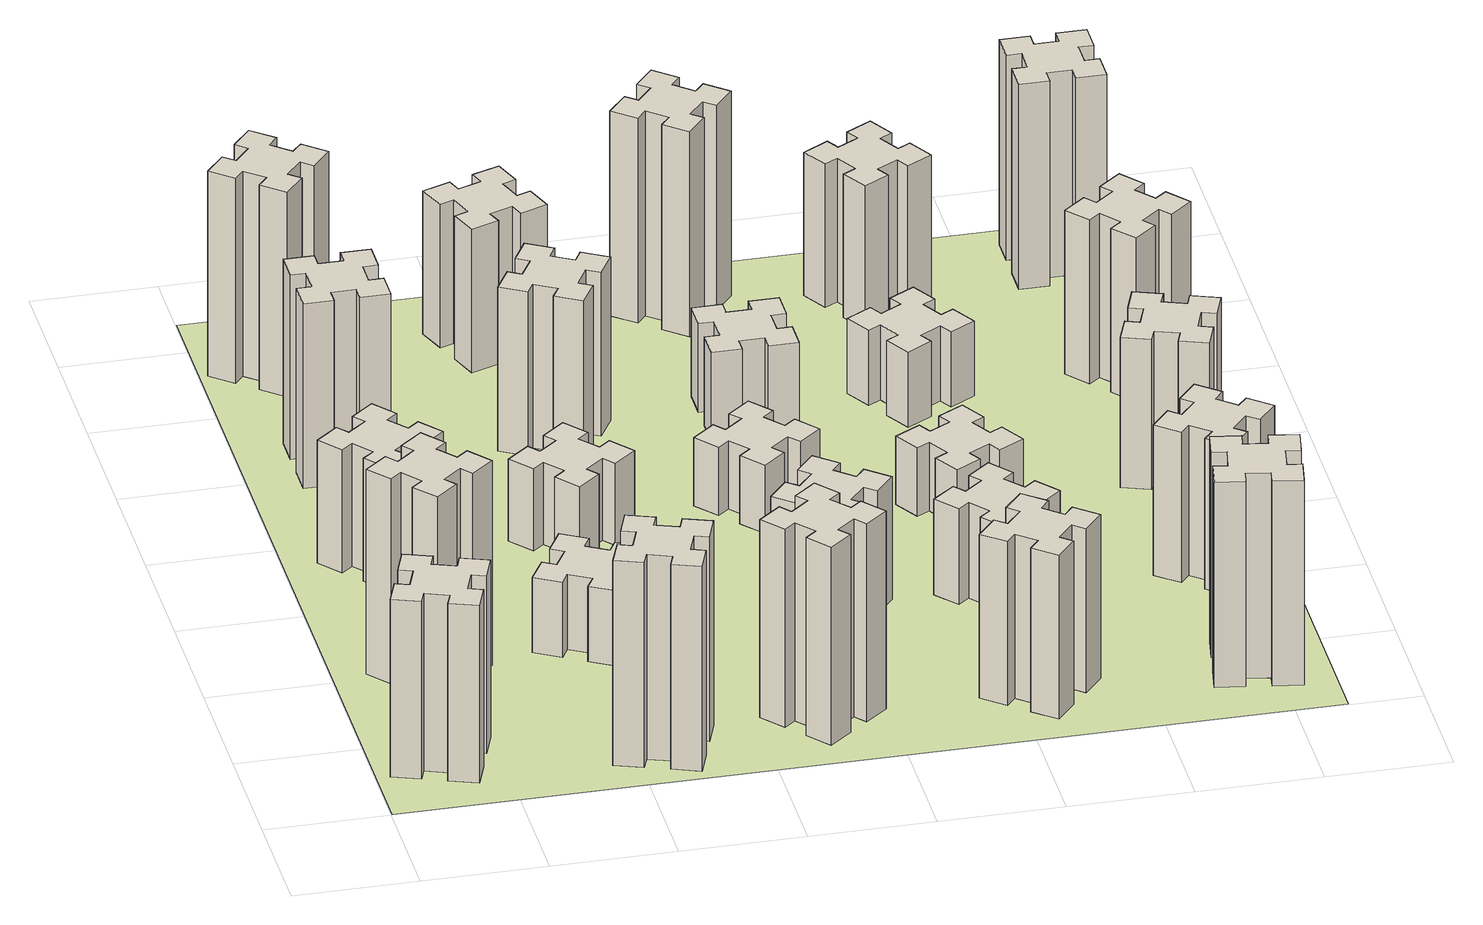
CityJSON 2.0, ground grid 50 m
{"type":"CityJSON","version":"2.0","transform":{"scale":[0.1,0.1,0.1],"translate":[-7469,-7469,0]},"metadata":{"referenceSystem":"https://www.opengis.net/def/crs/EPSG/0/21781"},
"CityObjects":{
"building1":{"type":"Building","attributes":{"class":"1000","function":"1000","usage":"1000","yearOfConstruction":2016,"roofType":"1000","measuredHeight":78,"storeysAboveGround":30,"storeysBelowGround":0},"geometry":[{"type":"Solid","lod":"1","boundaries":[[[[0,1,2,3,4,5,6,7,8,9,10,11,12,13,14,15,16,17,18,19]],[[17,16,20,21]],[[16,15,22,20]],[[15,14,23,22]],[[14,13,24,23]],[[13,12,25,24]],[[12,11,26,25]],[[11,10,27,26]],[[10,9,28,27]],[[9,8,29,28]],[[8,7,30,29]],[[7,6,31,30]],[[6,5,32,31]],[[5,4,33,32]],[[4,3,34,33]],[[3,2,35,34]],[[2,1,36,35]],[[1,0,37,36]],[[0,19,38,37]],[[19,18,39,38]],[[18,17,21,39]],[[24,25,26,27,28,29,30,31,32,33,34,35,36,37,38,39,21,20,22,23]]]]}]},
"building2":{"type":"Building","attributes":{"class":"1000","function":"1000","usage":"1000","yearOfConstruction":2016,"roofType":"1000","measuredHeight":90,"storeysAboveGround":30,"storeysBelowGround":0},"geometry":[{"type":"Solid","lod":"1","boundaries":[[[[40,41,42,43,44,45,46,47,48,49,50,51,52,53,54,55,56,57,58,59]],[[57,56,60,61]],[[56,55,62,60]],[[55,54,63,62]],[[54,53,64,63]],[[53,52,65,64]],[[52,51,66,65]],[[51,50,67,66]],[[50,49,68,67]],[[49,48,69,68]],[[48,47,70,69]],[[47,46,71,70]],[[46,45,72,71]],[[45,44,73,72]],[[44,43,74,73]],[[43,42,75,74]],[[42,41,76,75]],[[41,40,77,76]],[[40,59,78,77]],[[59,58,79,78]],[[58,57,61,79]],[[64,65,66,67,68,69,70,71,72,73,74,75,76,77,78,79,61,60,62,63]]]]}]},
"building3":{"type":"Building","attributes":{"class":"1000","function":"1000","usage":"1000","yearOfConstruction":2016,"roofType":"1000","measuredHeight":54,"storeysAboveGround":30,"storeysBelowGround":0},"geometry":[{"type":"Solid","lod":"1","boundaries":[[[[80,81,82,83,84,85,86,87,88,89,90,91,92,93,94,95,96,97,98,99]],[[97,96,100,101]],[[96,95,102,100]],[[95,94,103,102]],[[94,93,104,103]],[[93,92,105,104]],[[92,91,106,105]],[[91,90,107,106]],[[90,89,108,107]],[[89,88,109,108]],[[88,87,110,109]],[[87,86,111,110]],[[86,85,112,111]],[[85,84,113,112]],[[84,83,114,113]],[[83,82,115,114]],[[82,81,116,115]],[[81,80,117,116]],[[80,99,118,117]],[[99,98,119,118]],[[98,97,101,119]],[[104,105,106,107,108,109,110,111,112,113,114,115,116,117,118,119,101,100,102,103]]]]}]},
"building4":{"type":"Building","attributes":{"class":"1000","function":"1000","usage":"1000","yearOfConstruction":2016,"roofType":"1000","measuredHeight":81,"storeysAboveGround":30,"storeysBelowGround":0},"geometry":[{"type":"Solid","lod":"1","boundaries":[[[[120,121,122,123,124,125,126,127,128,129,130,131,132,133,134,135,136,137,138,139]],[[137,136,140,141]],[[136,135,142,140]],[[135,134,143,142]],[[134,133,144,143]],[[133,132,145,144]],[[132,131,146,145]],[[131,130,147,146]],[[130,129,148,147]],[[129,128,149,148]],[[128,127,150,149]],[[127,126,151,150]],[[126,125,152,151]],[[125,124,153,152]],[[124,123,154,153]],[[123,122,155,154]],[[122,121,156,155]],[[121,120,157,156]],[[120,139,158,157]],[[139,138,159,158]],[[138,137,141,159]],[[144,145,146,147,148,149,150,151,152,153,154,155,156,157,158,159,141,140,142,143]]]]}]},
"building5":{"type":"Building","attributes":{"class":"1000","function":"1000","usage":"1000","yearOfConstruction":2016,"roofType":"1000","measuredHeight":90,"storeysAboveGround":30,"storeysBelowGround":0},"geometry":[{"type":"Solid","lod":"1","boundaries":[[[[160,161,162,163,164,165,166,167,168,169,170,171,172,173,174,175,176,177,178,179]],[[177,176,180,181]],[[176,175,182,180]],[[175,174,183,182]],[[174,173,184,183]],[[173,172,185,184]],[[172,171,186,185]],[[171,170,187,186]],[[170,169,188,187]],[[169,168,189,188]],[[168,167,190,189]],[[167,166,191,190]],[[166,165,192,191]],[[165,164,193,192]],[[164,163,194,193]],[[163,162,195,194]],[[162,161,196,195]],[[161,160,197,196]],[[160,179,198,197]],[[179,178,199,198]],[[178,177,181,199]],[[184,185,186,187,188,189,190,191,192,193,194,195,196,197,198,199,181,180,182,183]]]]}]},
"building6":{"type":"Building","attributes":{"class":"1000","function":"1000","usage":"1000","yearOfConstruction":2016,"roofType":"1000","measuredHeight":90,"storeysAboveGround":30,"storeysBelowGround":0},"geometry":[{"type":"Solid","lod":"1","boundaries":[[[[200,201,202,203,204,205,206,207,208,209,210,211,212,213,214,215,216,217,218,219]],[[217,216,220,221]],[[216,215,222,220]],[[215,214,223,222]],[[214,213,224,223]],[[213,212,225,224]],[[212,211,226,225]],[[211,210,227,226]],[[210,209,228,227]],[[209,208,229,228]],[[208,207,230,229]],[[207,206,231,230]],[[206,205,232,231]],[[205,204,233,232]],[[204,203,234,233]],[[203,202,235,234]],[[202,201,236,235]],[[201,200,237,236]],[[200,219,238,237]],[[219,218,239,238]],[[218,217,221,239]],[[224,225,226,227,228,229,230,231,232,233,234,235,236,237,238,239,221,220,222,223]]]]}]},
"building7":{"type":"Building","attributes":{"class":"1000","function":"1000","usage":"1000","yearOfConstruction":2016,"roofType":"1000","measuredHeight":33,"storeysAboveGround":30,"storeysBelowGround":0},"geometry":[{"type":"Solid","lod":"1","boundaries":[[[[240,241,242,243,244,245,246,247,248,249,250,251,252,253,254,255,256,257,258,259]],[[257,256,260,261]],[[256,255,262,260]],[[255,254,263,262]],[[254,253,264,263]],[[253,252,265,264]],[[252,251,266,265]],[[251,250,267,266]],[[250,249,268,267]],[[249,248,269,268]],[[248,247,270,269]],[[247,246,271,270]],[[246,245,272,271]],[[245,244,273,272]],[[244,243,274,273]],[[243,242,275,274]],[[242,241,276,275]],[[241,240,277,276]],[[240,259,278,277]],[[259,258,279,278]],[[258,257,261,279]],[[264,265,266,267,268,269,270,271,272,273,274,275,276,277,278,279,261,260,262,263]]]]}]},
"building8":{"type":"Building","attributes":{"class":"1000","function":"1000","usage":"1000","yearOfConstruction":2016,"roofType":"1000","measuredHeight":36,"storeysAboveGround":30,"storeysBelowGround":0},"geometry":[{"type":"Solid","lod":"1","boundaries":[[[[280,281,282,283,284,285,286,287,288,289,290,291,292,293,294,295,296,297,298,299]],[[297,296,300,301]],[[296,295,302,300]],[[295,294,303,302]],[[294,293,304,303]],[[293,292,305,304]],[[292,291,306,305]],[[291,290,307,306]],[[290,289,308,307]],[[289,288,309,308]],[[288,287,310,309]],[[287,286,311,310]],[[286,285,312,311]],[[285,284,313,312]],[[284,283,314,313]],[[283,282,315,314]],[[282,281,316,315]],[[281,280,317,316]],[[280,299,318,317]],[[299,298,319,318]],[[298,297,301,319]],[[304,305,306,307,308,309,310,311,312,313,314,315,316,317,318,319,301,300,302,303]]]]}]},
"building9":{"type":"Building","attributes":{"class":"1000","function":"1000","usage":"1000","yearOfConstruction":2016,"roofType":"1000","measuredHeight":87,"storeysAboveGround":30,"storeysBelowGround":0},"geometry":[{"type":"Solid","lod":"1","boundaries":[[[[320,321,322,323,324,325,326,327,328,329,330,331,332,333,334,335,336,337,338,339]],[[337,336,340,341]],[[336,335,342,340]],[[335,334,343,342]],[[334,333,344,343]],[[333,332,345,344]],[[332,331,346,345]],[[331,330,347,346]],[[330,329,348,347]],[[329,328,349,348]],[[328,327,350,349]],[[327,326,351,350]],[[326,325,352,351]],[[325,324,353,352]],[[324,323,354,353]],[[323,322,355,354]],[[322,321,356,355]],[[321,320,357,356]],[[320,339,358,357]],[[339,338,359,358]],[[338,337,341,359]],[[344,345,346,347,348,349,350,351,352,353,354,355,356,357,358,359,341,340,342,343]]]]}]},
"building10":{"type":"Building","attributes":{"class":"1000","function":"1000","usage":"1000","yearOfConstruction":2016,"roofType":"1000","measuredHeight":72,"storeysAboveGround":30,"storeysBelowGround":0},"geometry":[{"type":"Solid","lod":"1","boundaries":[[[[360,361,362,363,364,365,366,367,368,369,370,371,372,373,374,375,376,377,378,379]],[[377,376,380,381]],[[376,375,382,380]],[[375,374,383,382]],[[374,373,384,383]],[[373,372,385,384]],[[372,371,386,385]],[[371,370,387,386]],[[370,369,388,387]],[[369,368,389,388]],[[368,367,390,389]],[[367,366,391,390]],[[366,365,392,391]],[[365,364,393,392]],[[364,363,394,393]],[[363,362,395,394]],[[362,361,396,395]],[[361,360,397,396]],[[360,379,398,397]],[[379,378,399,398]],[[378,377,381,399]],[[384,385,386,387,388,389,390,391,392,393,394,395,396,397,398,399,381,380,382,383]]]]}]},
"building11":{"type":"Building","attributes":{"class":"1000","function":"1000","usage":"1000","yearOfConstruction":2016,"roofType":"1000","measuredHeight":63,"storeysAboveGround":30,"storeysBelowGround":0},"geometry":[{"type":"Solid","lod":"1","boundaries":[[[[400,401,402,403,404,405,406,407,408,409,410,411,412,413,414,415,416,417,418,419]],[[417,416,420,421]],[[416,415,422,420]],[[415,414,423,422]],[[414,413,424,423]],[[413,412,425,424]],[[412,411,426,425]],[[411,410,427,426]],[[410,409,428,427]],[[409,408,429,428]],[[408,407,430,429]],[[407,406,431,430]],[[406,405,432,431]],[[405,404,433,432]],[[404,403,434,433]],[[403,402,435,434]],[[402,401,436,435]],[[401,400,437,436]],[[400,419,438,437]],[[419,418,439,438]],[[418,417,421,439]],[[424,425,426,427,428,429,430,431,432,433,434,435,436,437,438,439,421,420,422,423]]]]}]},
"building12":{"type":"Building","attributes":{"class":"1000","function":"1000","usage":"1000","yearOfConstruction":2016,"roofType":"1000","measuredHeight":54,"storeysAboveGround":30,"storeysBelowGround":0},"geometry":[{"type":"Solid","lod":"1","boundaries":[[[[440,441,442,443,444,445,446,447,448,449,450,451,452,453,454,455,456,457,458,459]],[[457,456,460,461]],[[456,455,462,460]],[[455,454,463,462]],[[454,453,464,463]],[[453,452,465,464]],[[452,451,466,465]],[[451,450,467,466]],[[450,449,468,467]],[[449,448,469,468]],[[448,447,470,469]],[[447,446,471,470]],[[446,445,472,471]],[[445,444,473,472]],[[444,443,474,473]],[[443,442,475,474]],[[442,441,476,475]],[[441,440,477,476]],[[440,459,478,477]],[[459,458,479,478]],[[458,457,461,479]],[[464,465,466,467,468,469,470,471,472,473,474,475,476,477,478,479,461,460,462,463]]]]}]},
"building13":{"type":"Building","attributes":{"class":"1000","function":"1000","usage":"1000","yearOfConstruction":2016,"roofType":"1000","measuredHeight":30,"storeysAboveGround":30,"storeysBelowGround":0},"geometry":[{"type":"Solid","lod":"1","boundaries":[[[[480,481,482,483,484,485,486,487,488,489,490,491,492,493,494,495,496,497,498,499]],[[497,496,500,501]],[[496,495,502,500]],[[495,494,503,502]],[[494,493,504,503]],[[493,492,505,504]],[[492,491,506,505]],[[491,490,507,506]],[[490,489,508,507]],[[489,488,509,508]],[[488,487,510,509]],[[487,486,511,510]],[[486,485,512,511]],[[485,484,513,512]],[[484,483,514,513]],[[483,482,515,514]],[[482,481,516,515]],[[481,480,517,516]],[[480,499,518,517]],[[499,498,519,518]],[[498,497,501,519]],[[504,505,506,507,508,509,510,511,512,513,514,515,516,517,518,519,501,500,502,503]]]]}]},
"building14":{"type":"Building","attributes":{"class":"1000","function":"1000","usage":"1000","yearOfConstruction":2016,"roofType":"1000","measuredHeight":72,"storeysAboveGround":30,"storeysBelowGround":0},"geometry":[{"type":"Solid","lod":"1","boundaries":[[[[520,521,522,523,524,525,526,527,528,529,530,531,532,533,534,535,536,537,538,539]],[[537,536,540,541]],[[536,535,542,540]],[[535,534,543,542]],[[534,533,544,543]],[[533,532,545,544]],[[532,531,546,545]],[[531,530,547,546]],[[530,529,548,547]],[[529,528,549,548]],[[528,527,550,549]],[[527,526,551,550]],[[526,525,552,551]],[[525,524,553,552]],[[524,523,554,553]],[[523,522,555,554]],[[522,521,556,555]],[[521,520,557,556]],[[520,539,558,557]],[[539,538,559,558]],[[538,537,541,559]],[[544,545,546,547,548,549,550,551,552,553,554,555,556,557,558,559,541,540,542,543]]]]}]},
"building15":{"type":"Building","attributes":{"class":"1000","function":"1000","usage":"1000","yearOfConstruction":2016,"roofType":"1000","measuredHeight":39,"storeysAboveGround":30,"storeysBelowGround":0},"geometry":[{"type":"Solid","lod":"1","boundaries":[[[[560,561,562,563,564,565,566,567,568,569,570,571,572,573,574,575,576,577,578,579]],[[577,576,580,581]],[[576,575,582,580]],[[575,574,583,582]],[[574,573,584,583]],[[573,572,585,584]],[[572,571,586,585]],[[571,570,587,586]],[[570,569,588,587]],[[569,568,589,588]],[[568,567,590,589]],[[567,566,591,590]],[[566,565,592,591]],[[565,564,593,592]],[[564,563,594,593]],[[563,562,595,594]],[[562,561,596,595]],[[561,560,597,596]],[[560,579,598,597]],[[579,578,599,598]],[[578,577,581,599]],[[584,585,586,587,588,589,590,591,592,593,594,595,596,597,598,599,581,580,582,583]]]]}]},
"building16":{"type":"Building","attributes":{"class":"1000","function":"1000","usage":"1000","yearOfConstruction":2016,"roofType":"1000","measuredHeight":90,"storeysAboveGround":30,"storeysBelowGround":0},"geometry":[{"type":"Solid","lod":"1","boundaries":[[[[600,601,602,603,604,605,606,607,608,609,610,611,612,613,614,615,616,617,618,619]],[[617,616,620,621]],[[616,615,622,620]],[[615,614,623,622]],[[614,613,624,623]],[[613,612,625,624]],[[612,611,626,625]],[[611,610,627,626]],[[610,609,628,627]],[[609,608,629,628]],[[608,607,630,629]],[[607,606,631,630]],[[606,605,632,631]],[[605,604,633,632]],[[604,603,634,633]],[[603,602,635,634]],[[602,601,636,635]],[[601,600,637,636]],[[600,619,638,637]],[[619,618,639,638]],[[618,617,621,639]],[[624,625,626,627,628,629,630,631,632,633,634,635,636,637,638,639,621,620,622,623]]]]}]},
"building17":{"type":"Building","attributes":{"class":"1000","function":"1000","usage":"1000","yearOfConstruction":2016,"roofType":"1000","measuredHeight":42,"storeysAboveGround":30,"storeysBelowGround":0},"geometry":[{"type":"Solid","lod":"1","boundaries":[[[[640,641,642,643,644,645,646,647,648,649,650,651,652,653,654,655,656,657,658,659]],[[657,656,660,661]],[[656,655,662,660]],[[655,654,663,662]],[[654,653,664,663]],[[653,652,665,664]],[[652,651,666,665]],[[651,650,667,666]],[[650,649,668,667]],[[649,648,669,668]],[[648,647,670,669]],[[647,646,671,670]],[[646,645,672,671]],[[645,644,673,672]],[[644,643,674,673]],[[643,642,675,674]],[[642,641,676,675]],[[641,640,677,676]],[[640,659,678,677]],[[659,658,679,678]],[[658,657,661,679]],[[664,665,666,667,668,669,670,671,672,673,674,675,676,677,678,679,661,660,662,663]]]]}]},
"building18":{"type":"Building","attributes":{"class":"1000","function":"1000","usage":"1000","yearOfConstruction":2016,"roofType":"1000","measuredHeight":30,"storeysAboveGround":30,"storeysBelowGround":0},"geometry":[{"type":"Solid","lod":"1","boundaries":[[[[680,681,682,683,684,685,686,687,688,689,690,691,692,693,694,695,696,697,698,699]],[[697,696,700,701]],[[696,695,702,700]],[[695,694,703,702]],[[694,693,704,703]],[[693,692,705,704]],[[692,691,706,705]],[[691,690,707,706]],[[690,689,708,707]],[[689,688,709,708]],[[688,687,710,709]],[[687,686,711,710]],[[686,685,712,711]],[[685,684,713,712]],[[684,683,714,713]],[[683,682,715,714]],[[682,681,716,715]],[[681,680,717,716]],[[680,699,718,717]],[[699,698,719,718]],[[698,697,701,719]],[[704,705,706,707,708,709,710,711,712,713,714,715,716,717,718,719,701,700,702,703]]]]}]},
"building19":{"type":"Building","attributes":{"class":"1000","function":"1000","usage":"1000","yearOfConstruction":2016,"roofType":"1000","measuredHeight":33,"storeysAboveGround":30,"storeysBelowGround":0},"geometry":[{"type":"Solid","lod":"1","boundaries":[[[[720,721,722,723,724,725,726,727,728,729,730,731,732,733,734,735,736,737,738,739]],[[737,736,740,741]],[[736,735,742,740]],[[735,734,743,742]],[[734,733,744,743]],[[733,732,745,744]],[[732,731,746,745]],[[731,730,747,746]],[[730,729,748,747]],[[729,728,749,748]],[[728,727,750,749]],[[727,726,751,750]],[[726,725,752,751]],[[725,724,753,752]],[[724,723,754,753]],[[723,722,755,754]],[[722,721,756,755]],[[721,720,757,756]],[[720,739,758,757]],[[739,738,759,758]],[[738,737,741,759]],[[744,745,746,747,748,749,750,751,752,753,754,755,756,757,758,759,741,740,742,743]]]]}]},
"building20":{"type":"Building","attributes":{"class":"1000","function":"1000","usage":"1000","yearOfConstruction":2016,"roofType":"1000","measuredHeight":90,"storeysAboveGround":30,"storeysBelowGround":0},"geometry":[{"type":"Solid","lod":"1","boundaries":[[[[760,761,762,763,764,765,766,767,768,769,770,771,772,773,774,775,776,777,778,779]],[[777,776,780,781]],[[776,775,782,780]],[[775,774,783,782]],[[774,773,784,783]],[[773,772,785,784]],[[772,771,786,785]],[[771,770,787,786]],[[770,769,788,787]],[[769,768,789,788]],[[768,767,790,789]],[[767,766,791,790]],[[766,765,792,791]],[[765,764,793,792]],[[764,763,794,793]],[[763,762,795,794]],[[762,761,796,795]],[[761,760,797,796]],[[760,779,798,797]],[[779,778,799,798]],[[778,777,781,799]],[[784,785,786,787,788,789,790,791,792,793,794,795,796,797,798,799,781,780,782,783]]]]}]},
"building21":{"type":"Building","attributes":{"class":"1000","function":"1000","usage":"1000","yearOfConstruction":2016,"roofType":"1000","measuredHeight":63,"storeysAboveGround":30,"storeysBelowGround":0},"geometry":[{"type":"Solid","lod":"1","boundaries":[[[[800,801,802,803,804,805,806,807,808,809,810,811,812,813,814,815,816,817,818,819]],[[817,816,820,821]],[[816,815,822,820]],[[815,814,823,822]],[[814,813,824,823]],[[813,812,825,824]],[[812,811,826,825]],[[811,810,827,826]],[[810,809,828,827]],[[809,808,829,828]],[[808,807,830,829]],[[807,806,831,830]],[[806,805,832,831]],[[805,804,833,832]],[[804,803,834,833]],[[803,802,835,834]],[[802,801,836,835]],[[801,800,837,836]],[[800,819,838,837]],[[819,818,839,838]],[[818,817,821,839]],[[824,825,826,827,828,829,830,831,832,833,834,835,836,837,838,839,821,820,822,823]]]]}]},
"building22":{"type":"Building","attributes":{"class":"1000","function":"1000","usage":"1000","yearOfConstruction":2016,"roofType":"1000","measuredHeight":66,"storeysAboveGround":30,"storeysBelowGround":0},"geometry":[{"type":"Solid","lod":"1","boundaries":[[[[840,841,842,843,844,845,846,847,848,849,850,851,852,853,854,855,856,857,858,859]],[[857,856,860,861]],[[856,855,862,860]],[[855,854,863,862]],[[854,853,864,863]],[[853,852,865,864]],[[852,851,866,865]],[[851,850,867,866]],[[850,849,868,867]],[[849,848,869,868]],[[848,847,870,869]],[[847,846,871,870]],[[846,845,872,871]],[[845,844,873,872]],[[844,843,874,873]],[[843,842,875,874]],[[842,841,876,875]],[[841,840,877,876]],[[840,859,878,877]],[[859,858,879,878]],[[858,857,861,879]],[[864,865,866,867,868,869,870,871,872,873,874,875,876,877,878,879,861,860,862,863]]]]}]},
"building23":{"type":"Building","attributes":{"class":"1000","function":"1000","usage":"1000","yearOfConstruction":2016,"roofType":"1000","measuredHeight":66,"storeysAboveGround":30,"storeysBelowGround":0},"geometry":[{"type":"Solid","lod":"1","boundaries":[[[[880,881,882,883,884,885,886,887,888,889,890,891,892,893,894,895,896,897,898,899]],[[897,896,900,901]],[[896,895,902,900]],[[895,894,903,902]],[[894,893,904,903]],[[893,892,905,904]],[[892,891,906,905]],[[891,890,907,906]],[[890,889,908,907]],[[889,888,909,908]],[[888,887,910,909]],[[887,886,911,910]],[[886,885,912,911]],[[885,884,913,912]],[[884,883,914,913]],[[883,882,915,914]],[[882,881,916,915]],[[881,880,917,916]],[[880,899,918,917]],[[899,898,919,918]],[[898,897,901,919]],[[904,905,906,907,908,909,910,911,912,913,914,915,916,917,918,919,901,900,902,903]]]]}]},
"building24":{"type":"Building","attributes":{"class":"1000","function":"1000","usage":"1000","yearOfConstruction":2016,"roofType":"1000","measuredHeight":72,"storeysAboveGround":30,"storeysBelowGround":0},"geometry":[{"type":"Solid","lod":"1","boundaries":[[[[920,921,922,923,924,925,926,927,928,929,930,931,932,933,934,935,936,937,938,939]],[[937,936,940,941]],[[936,935,942,940]],[[935,934,943,942]],[[934,933,944,943]],[[933,932,945,944]],[[932,931,946,945]],[[931,930,947,946]],[[930,929,948,947]],[[929,928,949,948]],[[928,927,950,949]],[[927,926,951,950]],[[926,925,952,951]],[[925,924,953,952]],[[924,923,954,953]],[[923,922,955,954]],[[922,921,956,955]],[[921,920,957,956]],[[920,939,958,957]],[[939,938,959,958]],[[938,937,941,959]],[[944,945,946,947,948,949,950,951,952,953,954,955,956,957,958,959,941,940,942,943]]]]}]},
"building25":{"type":"Building","attributes":{"class":"1000","function":"1000","usage":"1000","yearOfConstruction":2016,"roofType":"1000","measuredHeight":90,"storeysAboveGround":30,"storeysBelowGround":0},"geometry":[{"type":"Solid","lod":"1","boundaries":[[[[960,961,962,963,964,965,966,967,968,969,970,971,972,973,974,975,976,977,978,979]],[[977,976,980,981]],[[976,975,982,980]],[[975,974,983,982]],[[974,973,984,983]],[[973,972,985,984]],[[972,971,986,985]],[[971,970,987,986]],[[970,969,988,987]],[[969,968,989,988]],[[968,967,990,989]],[[967,966,991,990]],[[966,965,992,991]],[[965,964,993,992]],[[964,963,994,993]],[[963,962,995,994]],[[962,961,996,995]],[[961,960,997,996]],[[960,979,998,997]],[[979,978,999,998]],[[978,977,981,999]],[[984,985,986,987,988,989,990,991,992,993,994,995,996,997,998,999,981,980,982,983]]]]}]},
"landuse1":{"type":"LandUse","attributes":{"name":"plot1","function":"1010"},"geometry":[{"type":"MultiSurface","lod":"1","boundaries":[[[1000,1001,1002,1003]]]}]}
},
"vertices":[
[191,289,0],[285,255,0],[264,199,0],[377,157,0],[418,270,0],[362,291,0],[396,385,0],[452,364,0],[493,477,0],[380,518,0],[360,462,0],[266,496,0],[287,552,0],[174,593,0],[133,480,0],[189,460,0],[155,366,0],[99,387,0],[57,274,0],[170,233,0],[155,366,780],[99,387,780],[189,460,780],[133,480,780],[174,593,780],[287,552,780],[266,496,780],[360,462,780],[380,518,780],[493,477,780],[452,364,780],[396,385,780],[362,291,780],[418,270,780],[377,157,780],[264,199,780],[285,255,780],[191,289,780],[170,233,780],[57,274,780],
[492,1048,0],[427,1124,0],[473,1163,0],[396,1255,0],[304,1178,0],[343,1132,0],[266,1067,0],[228,1113,0],[136,1036,0],[213,944,0],[259,983,0],[323,906,0],[277,868,0],[354,776,0],[446,853,0],[408,899,0],[484,963,0],[523,917,0],[615,994,0],[538,1086,0],[484,963,900],[523,917,900],[408,899,900],[446,853,900],[354,776,900],[277,868,900],[323,906,900],[259,983,900],[213,944,900],[136,1036,900],[228,1113,900],[266,1067,900],[343,1132,900],[304,1178,900],[396,1255,900],[473,1163,900],[427,1124,900],[492,1048,900],[538,1086,900],[615,994,900],
[492,1888,0],[427,1964,0],[473,2003,0],[396,2095,0],[304,2018,0],[343,1972,0],[266,1907,0],[228,1953,0],[136,1876,0],[213,1784,0],[259,1823,0],[323,1746,0],[277,1708,0],[354,1616,0],[446,1693,0],[408,1739,0],[484,1803,0],[523,1757,0],[615,1834,0],[538,1926,0],[484,1803,540],[523,1757,540],[408,1739,540],[446,1693,540],[354,1616,540],[277,1708,540],[323,1746,540],[259,1823,540],[213,1784,540],[136,1876,540],[228,1953,540],[266,1907,540],[343,1972,540],[304,2018,540],[396,2095,540],[473,2003,540],[427,1964,540],[492,1888,540],[538,1926,540],[615,1834,540],
[485,2545,0],[485,2645,0],[545,2645,0],[545,2765,0],[425,2765,0],[425,2705,0],[325,2705,0],[325,2765,0],[205,2765,0],[205,2645,0],[265,2645,0],[265,2545,0],[205,2545,0],[205,2425,0],[325,2425,0],[325,2485,0],[425,2485,0],[425,2425,0],[545,2425,0],[545,2545,0],[425,2485,810],[425,2425,810],[325,2485,810],[325,2425,810],[205,2425,810],[205,2545,810],[265,2545,810],[265,2645,810],[205,2645,810],[205,2765,810],[325,2765,810],[325,2705,810],[425,2705,810],[425,2765,810],[545,2765,810],[545,2645,810],[485,2645,810],[485,2545,810],[545,2545,810],[545,2425,810],
[1029,360,0],[995,266,0],[939,287,0],[897,174,0],[1010,133,0],[1031,189,0],[1125,155,0],[1104,99,0],[1217,57,0],[1258,170,0],[1202,191,0],[1236,285,0],[1292,264,0],[1333,377,0],[1220,418,0],[1200,362,0],[1106,396,0],[1127,452,0],[1014,493,0],[973,380,0],[1106,396,900],[1127,452,900],[1200,362,900],[1220,418,900],[1333,377,900],[1292,264,900],[1236,285,900],[1202,191,900],[1258,170,900],[1217,57,900],[1104,99,900],[1125,155,900],[1031,189,900],[1010,133,900],[897,174,900],[939,287,900],[995,266,900],[1029,360,900],[973,380,900],[1014,493,900],
[384,3387,0],[308,3452,0],[346,3498,0],[254,3575,0],[177,3483,0],[223,3444,0],[159,3368,0],[113,3406,0],[36,3314,0],[128,3237,0],[166,3283,0],[243,3219,0],[204,3173,0],[296,3096,0],[373,3188,0],[327,3226,0],[392,3303,0],[438,3264,0],[515,3356,0],[423,3433,0],[392,3303,900],[438,3264,900],[327,3226,900],[373,3188,900],[296,3096,900],[204,3173,900],[243,3219,900],[166,3283,900],[128,3237,900],[36,3314,900],[113,3406,900],[159,3368,900],[223,3444,900],[177,3483,900],[254,3575,900],[346,3498,900],[308,3452,900],[384,3387,900],[423,3433,900],[515,3356,900],
[1086,1017,0],[1136,1104,0],[1188,1074,0],[1248,1178,0],[1144,1238,0],[1114,1186,0],[1027,1236,0],[1057,1288,0],[953,1348,0],[893,1244,0],[945,1214,0],[895,1127,0],[843,1157,0],[783,1053,0],[887,993,0],[917,1045,0],[1004,995,0],[974,943,0],[1078,883,0],[1138,987,0],[1004,995,330],[974,943,330],[917,1045,330],[887,993,330],[783,1053,330],[843,1157,330],[895,1127,330],[945,1214,330],[893,1244,330],[953,1348,330],[1057,1288,330],[1027,1236,330],[1114,1186,330],[1144,1238,330],[1248,1178,330],[1188,1074,330],[1136,1104,330],[1086,1017,330],[1138,987,330],[1078,883,330],
[1083,1972,0],[1006,1907,0],[968,1953,0],[876,1876,0],[953,1784,0],[999,1823,0],[1063,1746,0],[1017,1708,0],[1094,1616,0],[1186,1693,0],[1148,1739,0],[1224,1803,0],[1263,1757,0],[1355,1834,0],[1278,1926,0],[1232,1888,0],[1167,1964,0],[1213,2003,0],[1136,2095,0],[1044,2018,0],[1167,1964,360],[1213,2003,360],[1232,1888,360],[1278,1926,360],[1355,1834,360],[1263,1757,360],[1224,1803,360],[1148,1739,360],[1186,1693,360],[1094,1616,360],[1017,1708,360],[1063,1746,360],[999,1823,360],[953,1784,360],[876,1876,360],[968,1953,360],[1006,1907,360],[1083,1972,360],[1044,2018,360],[1136,2095,360],
[1639,343,0],[1703,266,0],[1657,228,0],[1734,136,0],[1826,213,0],[1788,259,0],[1864,323,0],[1903,277,0],[1995,354,0],[1918,446,0],[1872,408,0],[1807,484,0],[1853,523,0],[1776,615,0],[1684,538,0],[1723,492,0],[1646,427,0],[1608,473,0],[1516,396,0],[1593,304,0],[1646,427,870],[1608,473,870],[1723,492,870],[1684,538,870],[1776,615,870],[1853,523,870],[1807,484,870],[1872,408,870],[1918,446,870],[1995,354,870],[1903,277,870],[1864,323,870],[1788,259,870],[1826,213,870],[1734,136,870],[1657,228,870],[1703,266,870],[1639,343,870],[1593,304,870],[1516,396,870],
[1314,2666,0],[1227,2716,0],[1257,2768,0],[1153,2828,0],[1093,2724,0],[1145,2694,0],[1095,2607,0],[1043,2637,0],[983,2533,0],[1087,2473,0],[1117,2525,0],[1204,2475,0],[1174,2423,0],[1278,2363,0],[1338,2467,0],[1286,2497,0],[1336,2584,0],[1388,2554,0],[1448,2658,0],[1344,2718,0],[1336,2584,720],[1388,2554,720],[1286,2497,720],[1338,2467,720],[1278,2363,720],[1174,2423,720],[1204,2475,720],[1117,2525,720],[1087,2473,720],[983,2533,720],[1043,2637,720],[1095,2607,720],[1145,2694,720],[1093,2724,720],[1153,2828,720],[1257,2768,720],[1227,2716,720],[1314,2666,720],[1344,2718,720],[1448,2658,720],
[1125,3456,0],[1031,3422,0],[1010,3478,0],[897,3437,0],[939,3324,0],[995,3345,0],[1029,3251,0],[973,3230,0],[1014,3117,0],[1127,3159,0],[1106,3215,0],[1200,3249,0],[1220,3193,0],[1333,3234,0],[1292,3347,0],[1236,3326,0],[1202,3420,0],[1258,3440,0],[1217,3553,0],[1104,3512,0],[1202,3420,630],[1258,3440,630],[1236,3326,630],[1292,3347,630],[1333,3234,630],[1220,3193,630],[1200,3249,630],[1106,3215,630],[1127,3159,630],[1014,3117,630],[973,3230,630],[1029,3251,630],[995,3345,630],[939,3324,630],[897,3437,630],[1010,3478,630],[1031,3422,630],[1125,3456,630],[1104,3512,630],[1217,3553,630],
[1846,1063,0],[1923,999,0],[1884,953,0],[1976,876,0],[2053,968,0],[2007,1006,0],[2072,1083,0],[2118,1044,0],[2195,1136,0],[2103,1213,0],[2064,1167,0],[1988,1232,0],[2026,1278,0],[1934,1355,0],[1857,1263,0],[1903,1224,0],[1839,1148,0],[1793,1186,0],[1716,1094,0],[1808,1017,0],[1839,1148,540],[1793,1186,540],[1903,1224,540],[1857,1263,540],[1934,1355,540],[2026,1278,540],[1988,1232,540],[2064,1167,540],[2103,1213,540],[2195,1136,540],[2118,1044,540],[2072,1083,540],[2007,1006,540],[2053,968,540],[1976,876,540],[1884,953,540],[1923,999,540],[1846,1063,540],[1808,1017,540],[1716,1094,540],
[1972,1988,0],[1907,2064,0],[1953,2103,0],[1876,2195,0],[1784,2118,0],[1823,2072,0],[1746,2007,0],[1708,2053,0],[1616,1976,0],[1693,1884,0],[1739,1923,0],[1803,1846,0],[1757,1808,0],[1834,1716,0],[1926,1793,0],[1888,1839,0],[1964,1903,0],[2003,1857,0],[2095,1934,0],[2018,2026,0],[1964,1903,300],[2003,1857,300],[1888,1839,300],[1926,1793,300],[1834,1716,300],[1757,1808,300],[1803,1846,300],[1739,1923,300],[1693,1884,300],[1616,1976,300],[1708,2053,300],[1746,2007,300],[1823,2072,300],[1784,2118,300],[1876,2195,300],[1953,2103,300],[1907,2064,300],[1972,1988,300],[2018,2026,300],[2095,1934,300],
[2486,323,0],[2563,259,0],[2524,213,0],[2616,136,0],[2693,228,0],[2647,266,0],[2712,343,0],[2758,304,0],[2835,396,0],[2743,473,0],[2704,427,0],[2628,492,0],[2666,538,0],[2574,615,0],[2497,523,0],[2543,484,0],[2479,408,0],[2433,446,0],[2356,354,0],[2448,277,0],[2479,408,720],[2433,446,720],[2543,484,720],[2497,523,720],[2574,615,720],[2666,538,720],[2628,492,720],[2704,427,720],[2743,473,720],[2835,396,720],[2758,304,720],[2712,343,720],[2647,266,720],[2693,228,720],[2616,136,720],[2524,213,720],[2563,259,720],[2486,323,720],[2448,277,720],[2356,354,720],
[1845,2645,0],[1845,2545,0],[1785,2545,0],[1785,2425,0],[1905,2425,0],[1905,2485,0],[2005,2485,0],[2005,2425,0],[2125,2425,0],[2125,2545,0],[2065,2545,0],[2065,2645,0],[2125,2645,0],[2125,2765,0],[2005,2765,0],[2005,2705,0],[1905,2705,0],[1905,2765,0],[1785,2765,0],[1785,2645,0],[1905,2705,390],[1905,2765,390],[2005,2705,390],[2005,2765,390],[2125,2765,390],[2125,2645,390],[2065,2645,390],[2065,2545,390],[2125,2545,390],[2125,2425,390],[2005,2425,390],[2005,2485,390],[1905,2485,390],[1905,2425,390],[1785,2425,390],[1785,2545,390],[1845,2545,390],[1845,2645,390],[1785,2645,390],[1785,2765,390],
[1746,3383,0],[1823,3319,0],[1784,3273,0],[1876,3196,0],[1953,3288,0],[1907,3326,0],[1972,3403,0],[2018,3364,0],[2095,3456,0],[2003,3533,0],[1964,3487,0],[1888,3552,0],[1926,3598,0],[1834,3675,0],[1757,3583,0],[1803,3544,0],[1739,3468,0],[1693,3506,0],[1616,3414,0],[1708,3337,0],[1739,3468,900],[1693,3506,900],[1803,3544,900],[1757,3583,900],[1834,3675,900],[1926,3598,900],[1888,3552,900],[1964,3487,900],[2003,3533,900],[2095,3456,900],[2018,3364,900],[1972,3403,900],[1907,3326,900],[1953,3288,900],[1876,3196,900],[1784,3273,900],[1823,3319,900],[1746,3383,900],[1708,3337,900],[1616,3414,900],
[2628,999,0],[2704,1063,0],[2743,1017,0],[2835,1094,0],[2758,1186,0],[2712,1148,0],[2647,1224,0],[2693,1263,0],[2616,1355,0],[2524,1278,0],[2563,1232,0],[2486,1167,0],[2448,1213,0],[2356,1136,0],[2433,1044,0],[2479,1083,0],[2543,1006,0],[2497,968,0],[2574,876,0],[2666,953,0],[2543,1006,420],[2497,968,420],[2479,1083,420],[2433,1044,420],[2356,1136,420],[2448,1213,420],[2486,1167,420],[2563,1232,420],[2524,1278,420],[2616,1355,420],[2693,1263,420],[2647,1224,420],[2712,1148,420],[2758,1186,420],[2835,1094,420],[2743,1017,420],[2704,1063,420],[2628,999,420],[2666,953,420],[2574,876,420],
[2475,1744,0],[2525,1657,0],[2473,1627,0],[2533,1523,0],[2637,1583,0],[2607,1635,0],[2694,1685,0],[2724,1633,0],[2828,1693,0],[2768,1797,0],[2716,1767,0],[2666,1854,0],[2718,1884,0],[2658,1988,0],[2554,1928,0],[2584,1876,0],[2497,1826,0],[2467,1878,0],[2363,1818,0],[2423,1714,0],[2497,1826,300],[2467,1878,300],[2584,1876,300],[2554,1928,300],[2658,1988,300],[2718,1884,300],[2666,1854,300],[2716,1767,300],[2768,1797,300],[2828,1693,300],[2724,1633,300],[2694,1685,300],[2607,1635,300],[2637,1583,300],[2533,1523,300],[2473,1627,300],[2525,1657,300],[2475,1744,300],[2423,1714,300],[2363,1818,300],
[2475,2584,0],[2525,2497,0],[2473,2467,0],[2533,2363,0],[2637,2423,0],[2607,2475,0],[2694,2525,0],[2724,2473,0],[2828,2533,0],[2768,2637,0],[2716,2607,0],[2666,2694,0],[2718,2724,0],[2658,2828,0],[2554,2768,0],[2584,2716,0],[2497,2666,0],[2467,2718,0],[2363,2658,0],[2423,2554,0],[2497,2666,330],[2467,2718,330],[2584,2716,330],[2554,2768,330],[2658,2828,330],[2718,2724,330],[2666,2694,330],[2716,2607,330],[2768,2637,330],[2828,2533,330],[2724,2473,330],[2694,2525,330],[2607,2475,330],[2637,2423,330],[2533,2363,330],[2473,2467,330],[2525,2497,330],[2475,2584,330],[2423,2554,330],[2363,2658,330],
[3504,475,0],[3405,492,0],[3416,551,0],[3297,572,0],[3277,454,0],[3336,444,0],[3318,345,0],[3259,356,0],[3238,237,0],[3357,217,0],[3367,276,0],[3465,258,0],[3455,199,0],[3573,178,0],[3594,297,0],[3535,307,0],[3552,405,0],[3611,395,0],[3632,513,0],[3514,534,0],[3552,405,900],[3611,395,900],[3535,307,900],[3594,297,900],[3573,178,900],[3455,199,900],[3465,258,900],[3367,276,900],[3357,217,900],[3238,237,900],[3259,356,900],[3318,345,900],[3336,444,900],[3277,454,900],[3297,572,900],[3416,551,900],[3405,492,900],[3504,475,900],[3514,534,900],[3632,513,900],
[2716,3347,0],[2666,3434,0],[2718,3464,0],[2658,3568,0],[2554,3508,0],[2584,3456,0],[2497,3406,0],[2467,3458,0],[2363,3398,0],[2423,3294,0],[2475,3324,0],[2525,3237,0],[2473,3207,0],[2533,3103,0],[2637,3163,0],[2607,3215,0],[2694,3265,0],[2724,3213,0],[2828,3273,0],[2768,3377,0],[2694,3265,630],[2724,3213,630],[2607,3215,630],[2637,3163,630],[2533,3103,630],[2473,3207,630],[2525,3237,630],[2475,3324,630],[2423,3294,630],[2363,3398,630],[2467,3458,630],[2497,3406,630],[2584,3456,630],[2554,3508,630],[2658,3568,630],[2718,3464,630],[2666,3434,630],[2716,3347,630],[2768,3377,630],[2828,3273,630],
[3544,1167,0],[3468,1232,0],[3506,1278,0],[3414,1355,0],[3337,1263,0],[3383,1224,0],[3319,1148,0],[3273,1186,0],[3196,1094,0],[3288,1017,0],[3326,1063,0],[3403,999,0],[3364,953,0],[3456,876,0],[3533,968,0],[3487,1006,0],[3552,1083,0],[3598,1044,0],[3675,1136,0],[3583,1213,0],[3552,1083,660],[3598,1044,660],[3487,1006,660],[3533,968,660],[3456,876,660],[3364,953,660],[3403,999,660],[3326,1063,660],[3288,1017,660],[3196,1094,660],[3273,1186,660],[3319,1148,660],[3383,1224,660],[3337,1263,660],[3414,1355,660],[3506,1278,660],[3468,1232,660],[3544,1167,660],[3583,1213,660],[3675,1136,660],
[3520,1942,0],[3426,1976,0],[3447,2032,0],[3334,2073,0],[3293,1960,0],[3349,1940,0],[3315,1846,0],[3259,1867,0],[3217,1754,0],[3330,1713,0],[3351,1769,0],[3445,1735,0],[3424,1679,0],[3537,1637,0],[3578,1750,0],[3522,1771,0],[3556,1865,0],[3612,1844,0],[3653,1957,0],[3540,1998,0],[3556,1865,660],[3612,1844,660],[3522,1771,660],[3578,1750,660],[3537,1637,660],[3424,1679,660],[3445,1735,660],[3351,1769,660],[3330,1713,660],[3217,1754,660],[3259,1867,660],[3315,1846,660],[3349,1940,660],[3293,1960,660],[3334,2073,660],[3447,2032,660],[3426,1976,660],[3520,1942,660],[3540,1998,660],[3653,1957,660],
[3319,2563,0],[3383,2486,0],[3337,2448,0],[3414,2356,0],[3506,2433,0],[3468,2479,0],[3544,2543,0],[3583,2497,0],[3675,2574,0],[3598,2666,0],[3552,2628,0],[3487,2704,0],[3533,2743,0],[3456,2835,0],[3364,2758,0],[3403,2712,0],[3326,2647,0],[3288,2693,0],[3196,2616,0],[3273,2524,0],[3326,2647,720],[3288,2693,720],[3403,2712,720],[3364,2758,720],[3456,2835,720],[3533,2743,720],[3487,2704,720],[3552,2628,720],[3598,2666,720],[3675,2574,720],[3583,2497,720],[3544,2543,720],[3468,2479,720],[3506,2433,720],[3414,2356,720],[3337,2448,720],[3383,2486,720],[3319,2563,720],[3273,2524,720],[3196,2616,720],
[3285,3325,0],[3385,3325,0],[3385,3265,0],[3505,3265,0],[3505,3385,0],[3445,3385,0],[3445,3485,0],[3505,3485,0],[3505,3605,0],[3385,3605,0],[3385,3545,0],[3285,3545,0],[3285,3605,0],[3165,3605,0],[3165,3485,0],[3225,3485,0],[3225,3385,0],[3165,3385,0],[3165,3265,0],[3285,3265,0],[3225,3385,900],[3165,3385,900],[3225,3485,900],[3165,3485,900],[3165,3605,900],[3285,3605,900],[3285,3545,900],[3385,3545,900],[3385,3605,900],[3505,3605,900],[3505,3485,900],[3445,3485,900],[3445,3385,900],[3505,3385,900],[3505,3265,900],[3385,3265,900],[3385,3325,900],[3285,3325,900],[3285,3265,900],[3165,3265,900],
[5,3705,0],[3705,3705,0],[3705,5,0],[5,5,0]
]}
